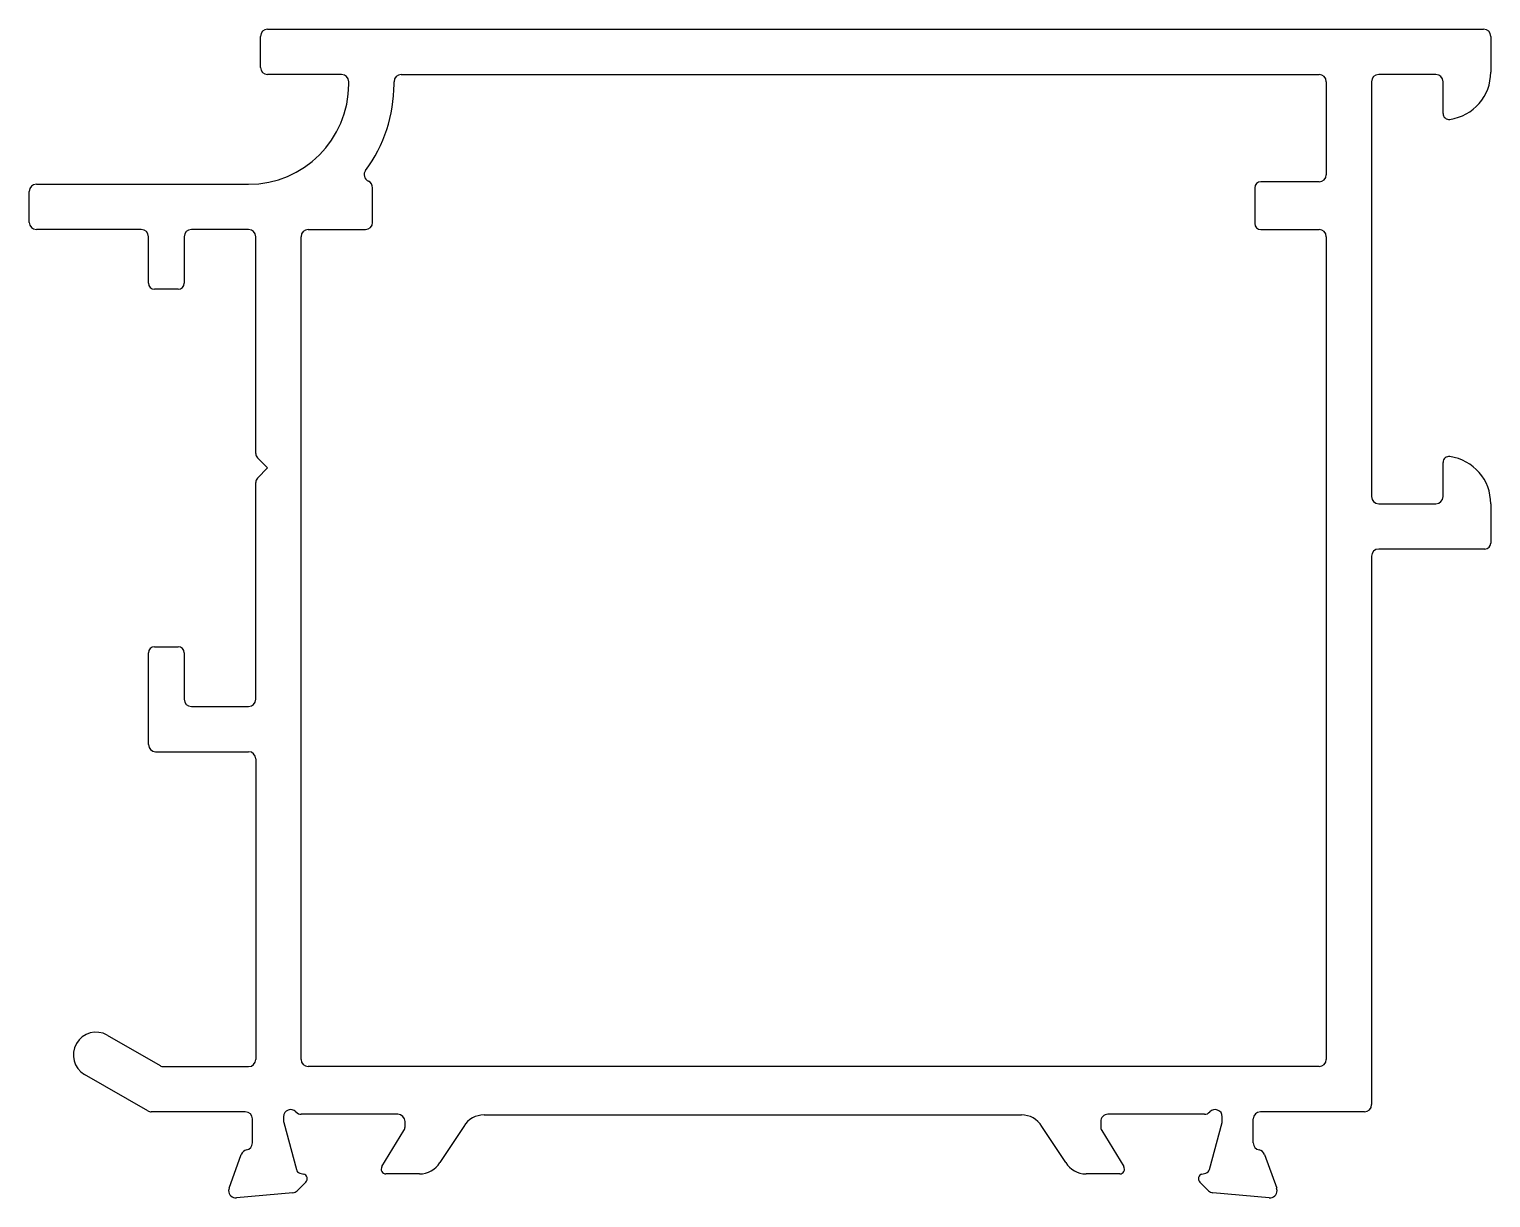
# Model space of a CAD drawing. Extents: x 878.9 to 940.2, y 536.5 to 585.5.
import ezdxf

# ---------------------------------------------------------------- set-up
doc = ezdxf.new("R2010")
doc.units = 0
doc.layers.get('0').update_dxf_attribs({"linetype": 'CONTINUOUS'})

msp = doc.modelspace()

# ---------------------------------------------------------------- linework, layer by layer
for p, q in [((888.919, 585.526), (939.919, 585.526)), ((888.619, 583.926), (888.619, 585.226)), ((940.219, 585.226), (940.219, 583.726)), ((892.019, 583.626), (888.919, 583.626)), ((894.519, 583.626), (933.019, 583.626)), ((937.919, 583.626), (935.519, 583.626)), ((892.319, 583.226), (892.319, 583.326)), ((894.219, 583.226), (894.219, 583.326)), ((933.319, 583.326), (933.319, 579.426)), ((935.219, 583.326), (935.219, 565.926)), ((938.219, 581.994), (938.219, 583.326)), ((878.919, 577.426), (878.919, 578.726)), ((879.219, 579.026), (888.119, 579.026)), ((893.319, 577.426), (893.319, 578.88)), ((930.319, 578.876), (930.319, 577.376)), ((933.019, 579.126), (930.569, 579.126)), ((883.619, 577.126), (879.219, 577.126)), ((888.119, 577.126), (885.719, 577.126)), ((890.619, 577.126), (893.019, 577.126)), ((930.569, 577.126), (933.019, 577.126)), ((883.919, 574.876), (883.919, 576.826)), ((885.419, 576.826), (885.419, 574.876)), ((888.419, 567.729), (888.419, 576.826)), ((890.319, 542.326), (890.319, 576.826)), ((933.319, 576.826), (933.319, 542.326)), ((885.169, 574.626), (884.169, 574.626)), ((888.919, 567.126), (888.492, 567.552)), ((888.492, 566.699), (888.919, 567.126)), ((938.219, 565.926), (938.219, 567.358)), ((888.419, 557.426), (888.419, 566.522)), ((935.519, 565.626), (937.919, 565.626)), ((940.219, 565.626), (940.219, 563.976)), ((935.219, 563.426), (935.219, 540.426)), ((939.969, 563.726), (935.519, 563.726)), ((883.919, 555.526), (883.919, 559.376)), ((884.169, 559.626), (885.169, 559.626)), ((885.419, 559.376), (885.419, 557.426)), ((885.719, 557.126), (888.119, 557.126)), ((884.219, 555.226), (888.119, 555.226)), ((888.419, 554.926), (888.419, 542.322)), ((882.193, 543.339), (884.404, 542.062)), ((884.554, 542.022), (888.119, 542.022)), ((933.019, 542.026), (890.619, 542.026)), ((883.889, 540.166), (881.243, 541.694)), ((887.98, 540.126), (884.039, 540.126)), ((934.919, 540.126), (930.557, 540.126)), ((888.28, 538.821), (888.28, 539.826)), ((889.58, 539.921), (889.58, 539.761)), ((889.591, 539.683), (890.122, 537.701)), ((894.38, 540.021), (890.328, 540.021)), ((894.68, 539.501), (894.68, 539.721)), ((897.142, 539.517), (896.14, 538)), ((897.996, 539.996), (920.534, 539.996)), ((922.39, 538), (921.387, 539.517)), ((923.857, 539.721), (923.857, 539.501)), ((928.209, 540.021), (924.157, 540.021)), ((928.415, 537.701), (928.946, 539.683)), ((928.957, 539.761), (928.957, 539.921)), ((930.257, 538.821), (930.257, 539.826)), ((893.71, 537.826), (894.637, 539.344)), ((923.901, 539.344), (924.827, 537.826)), ((887.298, 536.922), (887.812, 538.335)), ((930.725, 538.335), (931.239, 536.922)), ((890.522, 537.18), (890.158, 536.816)), ((890.263, 537.56), (890.432, 537.515)), ((895.287, 537.521), (893.88, 537.521)), ((924.657, 537.521), (923.243, 537.521)), ((928.379, 536.816), (928.015, 537.18)), ((928.105, 537.515), (928.274, 537.56)), ((889.972, 536.73), (887.607, 536.523)), ((930.931, 536.523), (928.565, 536.73))]:
    msp.add_line(p, q)
for centre, radius, start, end in [((888.919, 585.226), 0.3, 90, 180), ((939.919, 585.226), 0.3, 0, 90), ((888.919, 583.926), 0.3, 180, 270), ((892.019, 583.326), 0.3, 0, 90), ((894.519, 583.326), 0.3, 90, 180), ((933.019, 583.326), 0.3, 0, 90), ((935.519, 583.326), 0.3, 90, 180), ((937.919, 583.326), 0.3, 0, 90), ((938.219, 583.726), 2, 278.21321, 0), ((888.119, 583.226), 4.2, 270, 0), ((888.119, 583.226), 6.1, 323.57643, 0), ((938.469, 581.994), 0.25, 180, 278.21321), ((893.268, 579.426), 0.3, 143.57643, 245.40117), ((933.019, 579.426), 0.3, 270, 0), ((879.219, 578.726), 0.3, 90, 180), ((893.019, 578.88), 0.3, 0, 65.40117), ((930.569, 578.876), 0.25, 90, 180), ((879.219, 577.426), 0.3, 180, 270), ((883.619, 576.826), 0.3, 0, 90), ((885.719, 576.826), 0.3, 90, 180), ((888.119, 576.826), 0.3, 0, 90), ((890.619, 576.826), 0.3, 90, 180), ((893.019, 577.426), 0.3, 270, 0), ((930.569, 577.376), 0.25, 180, 270), ((933.019, 576.826), 0.3, 0, 90), ((884.169, 574.876), 0.25, 180, 270), ((885.169, 574.876), 0.25, 270, 0), ((888.669, 567.729), 0.25, 180, 225), ((938.469, 567.358), 0.25, 81.78679, 180), ((938.219, 565.626), 2, 0, 81.78679), ((888.669, 566.522), 0.25, 135, 180), ((935.519, 565.926), 0.3, 180, 270), ((937.919, 565.926), 0.3, 270, 0), ((939.969, 563.976), 0.25, 270, 0), ((935.519, 563.426), 0.3, 90, 180), ((884.169, 559.376), 0.25, 90, 180), ((885.169, 559.376), 0.25, 0, 90), ((885.719, 557.426), 0.3, 180, 270), ((888.119, 557.426), 0.3, 270, 0), ((884.219, 555.526), 0.3, 180, 270), ((888.119, 554.926), 0.3, 0, 90), ((881.718, 542.516), 0.95, 60, 240), ((884.554, 542.322), 0.3, 240, 270), ((888.119, 542.322), 0.3, 270, 0), ((890.619, 542.326), 0.3, 180, 270), ((933.019, 542.326), 0.3, 270, 0), ((884.039, 540.426), 0.3, 240, 270), ((887.98, 539.826), 0.3, 0, 90), ((889.88, 539.921), 0.3, 41.81031, 180), ((890.328, 540.321), 0.3, 221.81031, 270), ((928.209, 540.321), 0.3, 270, 318.18969), ((928.657, 539.921), 0.3, 0, 138.18969), ((930.557, 539.826), 0.3, 90, 180), ((934.919, 540.426), 0.3, 270, 0), ((889.88, 539.761), 0.3, 180, 195), ((894.38, 539.721), 0.3, 360, 90), ((894.38, 539.501), 0.3, 328.60449, 0), ((897.996, 538.996), 1, 90, 148.6), ((920.534, 538.996), 1, 31.4, 90), ((924.156, 539.722), 0.299, 89.9014, 180.0986), ((924.157, 539.501), 0.3, 180, 211.39551), ((928.657, 539.761), 0.3, 345, 360), ((888.094, 538.232), 0.3, 100.90428, 160), ((887.98, 538.821), 0.3, 280.90428, 0), ((930.557, 538.821), 0.3, 180, 259.09572), ((930.443, 538.232), 0.3, 20, 79.09572), ((890.315, 537.753), 0.2, 195, 255), ((893.88, 537.721), 0.2, 148.60449, 270), ((895.287, 538.521), 1, 270, 328.6), ((923.243, 538.521), 1, 211.4, 270), ((924.657, 537.721), 0.2, 270, 31.39551), ((928.222, 537.753), 0.2, 285, 345), ((890.38, 537.321), 0.2, 315, 75), ((928.157, 537.321), 0.2, 105, 225), ((887.562, 536.825), 0.281, 159.71969, 180.66397), ((887.58, 536.821), 0.3, 180, 275), ((889.946, 537.028), 0.3, 275, 315), ((928.591, 537.028), 0.3, 225, 265), ((930.957, 536.821), 0.3, 265, 360), ((930.975, 536.825), 0.281, 359.33603, 20.28031)]:
    msp.add_arc(centre, radius, start, end)

doc.saveas('drawing.dxf')
